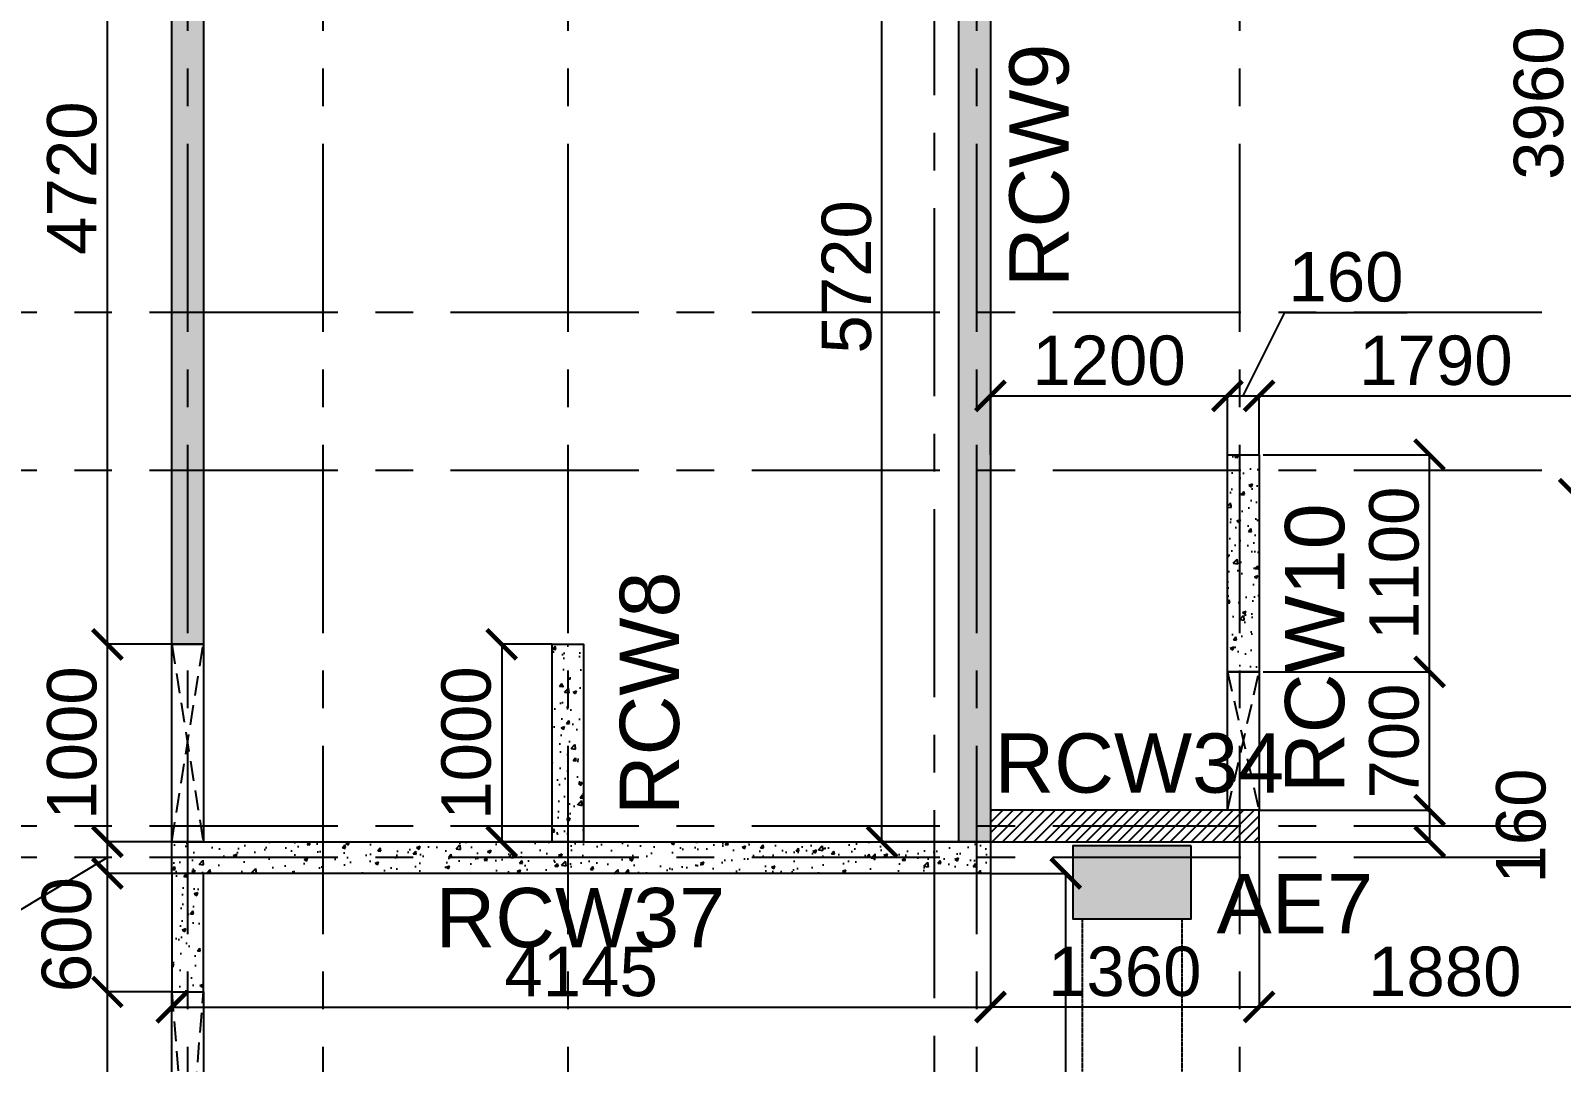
# Model space of a CAD drawing. Header units: inches. Extents: x 207135 to 337634, y -175669 to -89669.
# Drawn here: x 224283 to 232033, y -114759 to -109535 of the extents above; entities that cross this region are included whole.
import ezdxf

# ---------------------------------------------------------------- set-up
doc = ezdxf.new("R2010")
doc.units = ezdxf.units.IN
doc.header["$MEASUREMENT"] = 0
for name, pattern in [('CENTER', [50.8, 31.75, -6.35, 6.35, -6.35]), ('DASHED2', [9.525, 6.35, -3.175]), ('Hidden', [3, 2, -1])]:
    doc.linetypes.add(name, pattern=pattern)
for name, color, linetype in [('160 R.C. WALL HAT', 8, 'Continuous'), ('160 R.C.WALL', 6, 'Continuous'), ('160 WALL  OPENING LINE', 1, 'Continuous'), ('160 WALL OPEING', 1, 'Continuous'), ('AR-Column', 40, 'Continuous'), ('AR-Hidden', 251, 'DASHED2'), ('DIM', 251, 'Continuous'), ('DOP IN SHEAR WALL', 5, 'Continuous'), ('GRID', 8, 'CENTER'), ('NON S.WALL HATCH', 8, 'Continuous'), ('SHEAR WALL NAME', 3, 'Continuous'), ('SHEARWALL HATCH', 8, 'Continuous'), ('TEXT-1', 3, 'Continuous')]:
    doc.layers.add(name, color=color, linetype=linetype)
doc.styles.add('T200', font='sanss___.ttf', dxfattribs={"height": 250})
doc.styles.add('T300', font='sanss___.ttf', dxfattribs={"height": 350})
doc.dimstyles.new('T 200', dxfattribs={"dimtxt": 250, "dimasz": 150, "dimexe": 1, "dimexo": 0, "dimgap": 50, "dimtad": 1, "dimdec": 0, "dimdsep": 46, "dimtxsty": 'T200', "dimblk": 'ARCHTICK', "dimcen": 2.5, "dimdle": 1, "dimclrd": 5, "dimclre": 253, "dimclrt": 1, "dimadec": 0, "dimazin": 0, "dimtfac": 1, "dimtdec": 0, "dimtmove": 2, "dimatfit": 3, "dimfxl": 0, "dimarcsym": 0})
pattern_1 = [(50, (2130317.95, 279547.85), (179.315046, -15.688034), [18.75, -206.25]), (355, (2130317.95, 279547.85), (-34.687833, 188.048033), [15, -165]), (100.451444, (2130332.9, 279546.54), (144.627212, 172.359998), [15.935048, -175.285528]), (46.1842, (2130317.95, 279597.85), (266.810333, -41.37982), [28.125, -309.375]), (96.635635, (2130340.19, 279594.4), (233.665486, 243.52965), [23.902586, -262.92844]), (351.184164, (2130317.95, 279597.85), (233.665486, 243.52965), [22.5, -247.5]), (21, (2130342.95, 279585.35), (149.226763, -100.654723), [18.75, -206.25]), (326, (2130342.95, 279585.35), (60.828833, 181.287511), [15, -165]), (71.451445, (2130355.39, 279576.96), (210.055594, 80.632788), [15.935047, -175.285528]), (37.5, (2130317.95, 279547.85), (3.0399638, 83.2234635), [0, -163, 0, -167.5, 0, -165.625]), (7.5, (2130317.95, 279547.85), (65.7673844, 98.602928), [0, -95.5, 0, -159.25, 0, -63.125]), (327.5, (2130262.2, 279547.85), (133.455609, -5.638718), [0, -62.5, 0, -195, 0, -258.75]), (317.5, (2130237.2, 279547.85), (145.796542, 25.0262456), [0, -81.25, 0, -129.5, 0, -183.75])]
pattern_2 = [(50, (2134302.95, 279547.85), (179.315046, -15.688034), [18.75, -206.25]), (355, (2134302.95, 279547.85), (-34.687833, 188.048033), [15, -165]), (100.451444, (2134317.9, 279546.54), (144.627212, 172.359998), [15.935048, -175.285528]), (46.1842, (2134302.95, 279597.85), (266.810333, -41.37982), [28.125, -309.375]), (96.635635, (2134325.19, 279594.4), (233.665486, 243.52965), [23.902586, -262.92844]), (351.184164, (2134302.95, 279597.85), (233.665486, 243.52965), [22.5, -247.5]), (21, (2134327.95, 279585.35), (149.226763, -100.654723), [18.75, -206.25]), (326, (2134327.95, 279585.35), (60.828833, 181.287511), [15, -165]), (71.451445, (2134340.39, 279576.96), (210.055594, 80.632788), [15.935047, -175.285528]), (37.5, (2134302.95, 279547.85), (3.0399638, 83.2234635), [0, -163, 0, -167.5, 0, -165.625]), (7.5, (2134302.95, 279547.85), (65.7673844, 98.602928), [0, -95.5, 0, -159.25, 0, -63.125]), (327.5, (2134247.2, 279547.85), (133.455609, -5.638718), [0, -62.5, 0, -195, 0, -258.75]), (317.5, (2134222.2, 279547.85), (145.796542, 25.0262456), [0, -81.25, 0, -129.5, 0, -183.75])]

# ---------------------------------------------------------------- blocks, each defined once
blk = doc.blocks.new('_ARCHTICK')
at = {"color": 0, "linetype": 'ByBlock', "const_width": 0.15}
blk.add_lwpolyline([(-0.5, -0.5), (0.5, 0.5)], dxfattribs=at)
blk = doc.blocks.new('*D239')
at = {"layer": 'Defpoints', "color": 0}
for p in [(224671.8, -114402.5), (224997.4, -114402.5, 14.7), (224997.4, -116402.5, 14.7)]:
    blk.add_point(p, dxfattribs=at)
at = {"layer": 'DIM', "color": 253, "lineweight": -2}
for p, q in [((224997.4, -114402.5), (224670.8, -114402.5)), ((224997.4, -116402.5), (224670.8, -116402.5))]:
    blk.add_line(p, q, dxfattribs=at)
at = {"layer": 'DIM', "color": 5, "lineweight": -2}
blk.add_line((224671.8, -116403.5), (224671.8, -114401.5), dxfattribs=at)
at = {"layer": 'DIM', "color": 5, "lineweight": -2, "xscale": 150, "yscale": 150, "zscale": 150}
for p, rotation in [((224671.8, -114402.5), 90), ((224671.8, -116402.5), 270)]:
    blk.add_blockref('_ARCHTICK', p, dxfattribs=dict(at, rotation=rotation))
at = {"layer": 'DIM', "color": 1, "insert": (224493, -115402.5), "char_height": 250, "attachment_point": 5, "rotation": 90, "style": 'T200'}
blk.add_mtext('2000', dxfattribs=at)
blk = doc.blocks.new('*D240')
at = {"layer": 'Defpoints', "color": 0}
for p in [(224671.8, -113802.5), (224997.4, -113802.5, 14.7), (224997.4, -114402.5, 14.7)]:
    blk.add_point(p, dxfattribs=at)
at = {"layer": 'DIM', "color": 253, "lineweight": -2}
for p, q in [((224997.4, -113802.5), (224670.8, -113802.5)), ((224997.4, -114402.5), (224670.8, -114402.5))]:
    blk.add_line(p, q, dxfattribs=at)
at = {"layer": 'DIM', "color": 5, "lineweight": -2}
blk.add_line((224671.8, -114403.5), (224671.8, -113801.5), dxfattribs=at)
at = {"layer": 'DIM', "color": 5, "lineweight": -2, "xscale": 150, "yscale": 150, "zscale": 150}
for p, rotation in [((224671.8, -113802.5), 90), ((224671.8, -114402.5), 270)]:
    blk.add_blockref('_ARCHTICK', p, dxfattribs=dict(at, rotation=rotation))
at = {"layer": 'DIM', "color": 1, "insert": (224465.9, -114112.5), "char_height": 250, "attachment_point": 5, "rotation": 90, "style": 'T200'}
blk.add_mtext('600', dxfattribs=at)
blk = doc.blocks.new('*D241')
at = {"layer": 'Defpoints', "color": 0}
for p in [(224671.8, -113642.5), (224997.4, -113642.5, 14.7), (224997.4, -113802.5, 14.7)]:
    blk.add_point(p, dxfattribs=at)
at = {"layer": 'DIM', "color": 253, "lineweight": -2}
for p, q in [((224997.4, -113642.5), (224670.8, -113642.5)), ((224997.4, -113802.5), (224670.8, -113802.5))]:
    blk.add_line(p, q, dxfattribs=at)
at = {"layer": 'DIM', "color": 5, "lineweight": -2}
for p, q in [((224671.8, -113803.5), (224671.8, -113641.5)), ((224671.8, -113722.5), (224209.5, -114000.7)), ((224209.5, -114000.7), (224209.5, -114620.9))]:
    blk.add_line(p, q, dxfattribs=at)
at = {"layer": 'DIM', "color": 5, "lineweight": -2, "xscale": 150, "yscale": 150, "zscale": 150}
for p, rotation in [((224671.8, -113642.5), 90), ((224671.8, -113802.5), 270)]:
    blk.add_blockref('_ARCHTICK', p, dxfattribs=dict(at, rotation=rotation))
at = {"layer": 'DIM', "color": 1, "insert": (224030.5, -114310.8), "char_height": 250, "attachment_point": 5, "rotation": 90, "style": 'T200'}
blk.add_mtext('160', dxfattribs=at)
blk = doc.blocks.new('*D242')
at = {"layer": 'Defpoints', "color": 0}
for p in [(224671.8, -112642.5), (224997.4, -112642.5, 14.7), (224997.4, -113642.5, 14.7)]:
    blk.add_point(p, dxfattribs=at)
at = {"layer": 'DIM', "color": 253, "lineweight": -2}
for p, q in [((224997.4, -112642.5), (224670.8, -112642.5)), ((224997.4, -113642.5), (224670.8, -113642.5))]:
    blk.add_line(p, q, dxfattribs=at)
at = {"layer": 'DIM', "color": 5, "lineweight": -2}
blk.add_line((224671.8, -113643.5), (224671.8, -112641.5), dxfattribs=at)
at = {"layer": 'DIM', "color": 5, "lineweight": -2, "xscale": 150, "yscale": 150, "zscale": 150}
for p, rotation in [((224671.8, -112642.5), 90), ((224671.8, -113642.5), 270)]:
    blk.add_blockref('_ARCHTICK', p, dxfattribs=dict(at, rotation=rotation))
at = {"layer": 'DIM', "color": 1, "insert": (224493, -113142.5), "char_height": 250, "attachment_point": 5, "rotation": 90, "style": 'T200'}
blk.add_mtext('1000', dxfattribs=at)
blk = doc.blocks.new('*D248')
at = {"layer": 'Defpoints', "color": 0}
for p in [(229142.4, -113802.5, 14.7), (229523.7, -113802.5), (228957.4, -116952.5, 14.7)]:
    blk.add_point(p, dxfattribs=at)
at = {"layer": 'DIM', "color": 253, "lineweight": -2}
for p, q in [((229142.4, -113802.5), (229524.7, -113802.5)), ((228957.4, -116952.5), (229524.7, -116952.5))]:
    blk.add_line(p, q, dxfattribs=at)
at = {"layer": 'DIM', "color": 5, "lineweight": -2}
blk.add_line((229523.7, -116953.5), (229523.7, -113801.5), dxfattribs=at)
at = {"layer": 'DIM', "color": 5, "lineweight": -2, "xscale": 150, "yscale": 150, "zscale": 150}
for p, rotation in [((229523.7, -113802.5), 90), ((229523.7, -116952.5), 270)]:
    blk.add_blockref('_ARCHTICK', p, dxfattribs=dict(at, rotation=rotation))
at = {"layer": 'DIM', "color": 1, "insert": (229344.8, -115377.5), "char_height": 250, "attachment_point": 5, "rotation": 90, "style": 'T200'}
blk.add_mtext('3150', dxfattribs=at)
blk = doc.blocks.new('*D249')
at = {"layer": 'Defpoints', "color": 0}
for p in [(226922.6, -112642.5, 14.7), (226667.8, -113642.5), (226922.6, -113642.5, 14.7)]:
    blk.add_point(p, dxfattribs=at)
at = {"layer": 'DIM', "color": 253, "lineweight": -2}
for p, q in [((226922.6, -112642.5), (226666.8, -112642.5)), ((226922.6, -113642.5), (226666.8, -113642.5))]:
    blk.add_line(p, q, dxfattribs=at)
at = {"layer": 'DIM', "color": 5, "lineweight": -2}
blk.add_line((226667.8, -112641.5), (226667.8, -113643.5), dxfattribs=at)
at = {"layer": 'DIM', "color": 5, "lineweight": -2, "xscale": 150, "yscale": 150, "zscale": 150}
for p, rotation in [((226667.8, -112642.5), 90), ((226667.8, -113642.5), 270)]:
    blk.add_blockref('_ARCHTICK', p, dxfattribs=dict(at, rotation=rotation))
at = {"layer": 'DIM', "color": 1, "insert": (226489, -113142.5), "char_height": 250, "attachment_point": 5, "rotation": 90, "style": 'T200'}
blk.add_mtext('1000', dxfattribs=at)
blk = doc.blocks.new('*D261')
at = {"layer": 'Defpoints', "color": 0}
for p in [(228593.1, -107922.5), (228982.4, -107922.5, 14.7), (228982.4, -113642.5, 14.7)]:
    blk.add_point(p, dxfattribs=at)
at = {"layer": 'DIM', "color": 253, "lineweight": -2}
for p, q in [((228982.4, -107922.5), (228592.1, -107922.5)), ((228982.4, -113642.5), (228592.1, -113642.5))]:
    blk.add_line(p, q, dxfattribs=at)
at = {"layer": 'DIM', "color": 5, "lineweight": -2}
blk.add_line((228593.1, -113643.5), (228593.1, -107921.5), dxfattribs=at)
at = {"layer": 'DIM', "color": 5, "lineweight": -2, "xscale": 150, "yscale": 150, "zscale": 150}
for p, rotation in [((228593.1, -107922.5), 90), ((228593.1, -113642.5), 270)]:
    blk.add_blockref('_ARCHTICK', p, dxfattribs=dict(at, rotation=rotation))
at = {"layer": 'DIM', "color": 1, "insert": (228414.3, -110782.5), "char_height": 250, "attachment_point": 5, "rotation": 90, "style": 'T200'}
blk.add_mtext('5720', dxfattribs=at)
blk = doc.blocks.new('*D262')
at = {"layer": 'Defpoints', "color": 0}
for p in [(230502.4, -113642.5, 14.7), (229142.4, -113802.5, 14.7), (230502.4, -114478.6)]:
    blk.add_point(p, dxfattribs=at)
at = {"layer": 'DIM', "color": 253, "lineweight": -2}
for p, q in [((230502.4, -113642.5), (230502.4, -114479.6)), ((229142.4, -113802.5), (229142.4, -114479.6))]:
    blk.add_line(p, q, dxfattribs=at)
at = {"layer": 'DIM', "color": 5, "lineweight": -2}
blk.add_line((229141.4, -114478.6), (230503.4, -114478.6), dxfattribs=at)
at = {"layer": 'DIM', "color": 5, "lineweight": -2, "xscale": 150, "yscale": 150, "zscale": 150, "rotation": 180}
blk.add_blockref('_ARCHTICK', (229142.4, -114478.6), dxfattribs=at)
at = {"layer": 'DIM', "color": 5, "lineweight": -2, "xscale": 150, "yscale": 150, "zscale": 150}
blk.add_blockref('_ARCHTICK', (230502.4, -114478.6), dxfattribs=at)
at = {"layer": 'DIM', "color": 1, "insert": (229822.4, -114299.7), "char_height": 250, "attachment_point": 5, "style": 'T200'}
blk.add_mtext('1360', dxfattribs=at)
blk = doc.blocks.new('*D263')
at = {"layer": 'Defpoints', "color": 0}
for p in [(230502.4, -113642.5, 14.7), (232382.4, -114049.8, 14.7), (232382.4, -114478.6)]:
    blk.add_point(p, dxfattribs=at)
at = {"layer": 'DIM', "color": 253, "lineweight": -2}
for p, q in [((230502.4, -113642.5), (230502.4, -114479.6)), ((232382.4, -114049.8), (232382.4, -114479.6))]:
    blk.add_line(p, q, dxfattribs=at)
at = {"layer": 'DIM', "color": 5, "lineweight": -2}
blk.add_line((230501.4, -114478.6), (232383.4, -114478.6), dxfattribs=at)
at = {"layer": 'DIM', "color": 5, "lineweight": -2, "xscale": 150, "yscale": 150, "zscale": 150, "rotation": 180}
blk.add_blockref('_ARCHTICK', (230502.4, -114478.6), dxfattribs=at)
at = {"layer": 'DIM', "color": 5, "lineweight": -2, "xscale": 150, "yscale": 150, "zscale": 150}
blk.add_blockref('_ARCHTICK', (232382.4, -114478.6), dxfattribs=at)
at = {"layer": 'DIM', "color": 1, "insert": (231442.4, -114299.9), "char_height": 250, "attachment_point": 5, "style": 'T200'}
blk.add_mtext('1880', dxfattribs=at)
blk = doc.blocks.new('*D264')
at = {"layer": 'Defpoints', "color": 0}
for p in [(230502.4, -113482.5, 14.7), (231366.1, -113482.5), (230502.4, -113642.5, 14.7)]:
    blk.add_point(p, dxfattribs=at)
at = {"layer": 'DIM', "color": 253, "lineweight": -2}
for p, q in [((230502.4, -113482.5), (231367.1, -113482.5)), ((230502.4, -113642.5), (231367.1, -113642.5))]:
    blk.add_line(p, q, dxfattribs=at)
at = {"layer": 'DIM', "color": 5, "lineweight": -2}
blk.add_line((231366.1, -113643.5), (231366.1, -113481.5), dxfattribs=at)
at = {"layer": 'DIM', "color": 5, "lineweight": -2, "xscale": 150, "yscale": 150, "zscale": 150}
for p, rotation in [((231366.1, -113482.5), 90), ((231366.1, -113642.5), 270)]:
    blk.add_blockref('_ARCHTICK', p, dxfattribs=dict(at, rotation=rotation))
at = {"layer": 'DIM', "color": 1, "insert": (231829, -113562.5), "char_height": 250, "attachment_point": 5, "rotation": 90, "style": 'T200'}
blk.add_mtext('160', dxfattribs=at)
blk = doc.blocks.new('*D265')
at = {"layer": 'Defpoints', "color": 0}
for p in [(230522.4, -112782.5, 14.7), (231365.1, -112782.5), (230502.4, -113482.5, 14.7)]:
    blk.add_point(p, dxfattribs=at)
at = {"layer": 'DIM', "color": 253, "lineweight": -2}
for p, q in [((230522.4, -112782.5), (231366.1, -112782.5)), ((230502.4, -113482.5), (231366.1, -113482.5))]:
    blk.add_line(p, q, dxfattribs=at)
at = {"layer": 'DIM', "color": 5, "lineweight": -2}
blk.add_line((231365.1, -113483.5), (231365.1, -112781.5), dxfattribs=at)
at = {"layer": 'DIM', "color": 5, "lineweight": -2, "xscale": 150, "yscale": 150, "zscale": 150}
for p, rotation in [((231365.1, -112782.5), 90), ((231365.1, -113482.5), 270)]:
    blk.add_blockref('_ARCHTICK', p, dxfattribs=dict(at, rotation=rotation))
at = {"layer": 'DIM', "color": 1, "insert": (231186.4, -113132.5), "char_height": 250, "attachment_point": 5, "rotation": 90, "style": 'T200'}
blk.add_mtext('700', dxfattribs=at)
blk = doc.blocks.new('*D266')
at = {"layer": 'Defpoints', "color": 0}
for p in [(230522.4, -111682.5, 14.7), (231365.1, -111682.5), (230522.4, -112782.5, 14.7)]:
    blk.add_point(p, dxfattribs=at)
at = {"layer": 'DIM', "color": 253, "lineweight": -2}
for p, q in [((230522.4, -111682.5), (231366.1, -111682.5)), ((230522.4, -112782.5), (231366.1, -112782.5))]:
    blk.add_line(p, q, dxfattribs=at)
at = {"layer": 'DIM', "color": 5, "lineweight": -2}
blk.add_line((231365.1, -112783.5), (231365.1, -111681.5), dxfattribs=at)
at = {"layer": 'DIM', "color": 5, "lineweight": -2, "xscale": 150, "yscale": 150, "zscale": 150}
for p, rotation in [((231365.1, -111682.5), 90), ((231365.1, -112782.5), 270)]:
    blk.add_blockref('_ARCHTICK', p, dxfattribs=dict(at, rotation=rotation))
at = {"layer": 'DIM', "color": 1, "insert": (231186.4, -112232.5), "char_height": 250, "attachment_point": 5, "rotation": 90, "style": 'T200'}
blk.add_mtext('1100', dxfattribs=at)
blk = doc.blocks.new('*D267')
at = {"layer": 'Defpoints', "color": 0}
for p in [(230342.4, -111384.8), (229142.4, -111682.5, 14.7), (230342.4, -111682.5, 14.7)]:
    blk.add_point(p, dxfattribs=at)
at = {"layer": 'DIM', "color": 5, "lineweight": -2}
blk.add_line((229141.4, -111384.8), (230343.4, -111384.8), dxfattribs=at)
at = {"layer": 'DIM', "color": 253, "lineweight": -2}
for p, q in [((229142.4, -111682.5), (229142.4, -111383.8)), ((230342.4, -111682.5), (230342.4, -111383.8))]:
    blk.add_line(p, q, dxfattribs=at)
at = {"layer": 'DIM', "color": 5, "lineweight": -2, "xscale": 150, "yscale": 150, "zscale": 150, "rotation": 180}
blk.add_blockref('_ARCHTICK', (229142.4, -111384.8), dxfattribs=at)
at = {"layer": 'DIM', "color": 5, "lineweight": -2, "xscale": 150, "yscale": 150, "zscale": 150}
blk.add_blockref('_ARCHTICK', (230342.4, -111384.8), dxfattribs=at)
at = {"layer": 'DIM', "color": 1, "insert": (229742.4, -111206), "char_height": 250, "attachment_point": 5, "style": 'T200'}
blk.add_mtext('1200', dxfattribs=at)
blk = doc.blocks.new('*D268')
at = {"layer": 'Defpoints', "color": 0}
for p in [(230502.4, -111384.8), (230342.4, -111682.5, 14.7), (230502.4, -111682.5, 14.7)]:
    blk.add_point(p, dxfattribs=at)
at = {"layer": 'DIM', "color": 5, "lineweight": -2}
for p, q in [((230422.4, -111384.8), (230632.1, -110962.5)), ((230632.1, -110962.5), (231252.3, -110962.5)), ((230341.4, -111384.8), (230503.4, -111384.8))]:
    blk.add_line(p, q, dxfattribs=at)
at = {"layer": 'DIM', "color": 253, "lineweight": -2}
for p, q in [((230342.4, -111682.5), (230342.4, -111383.8)), ((230502.4, -111682.5), (230502.4, -111383.8))]:
    blk.add_line(p, q, dxfattribs=at)
at = {"layer": 'DIM', "color": 5, "lineweight": -2, "xscale": 150, "yscale": 150, "zscale": 150, "rotation": 180}
blk.add_blockref('_ARCHTICK', (230342.4, -111384.8), dxfattribs=at)
at = {"layer": 'DIM', "color": 5, "lineweight": -2, "xscale": 150, "yscale": 150, "zscale": 150}
blk.add_blockref('_ARCHTICK', (230502.4, -111384.8), dxfattribs=at)
at = {"layer": 'DIM', "color": 1, "insert": (230942.2, -110783.6), "char_height": 250, "attachment_point": 5, "style": 'T200'}
blk.add_mtext('160', dxfattribs=at)
blk = doc.blocks.new('*D269')
at = {"layer": 'Defpoints', "color": 0}
for p in [(232292.4, -111384.8), (230502.4, -111682.5, 14.7), (232292.4, -111682.5, 14.7)]:
    blk.add_point(p, dxfattribs=at)
at = {"layer": 'DIM', "color": 5, "lineweight": -2}
blk.add_line((230501.4, -111384.8), (232293.4, -111384.8), dxfattribs=at)
at = {"layer": 'DIM', "color": 253, "lineweight": -2}
for p, q in [((230502.4, -111682.5), (230502.4, -111383.8)), ((232292.4, -111682.5), (232292.4, -111383.8))]:
    blk.add_line(p, q, dxfattribs=at)
at = {"layer": 'DIM', "color": 5, "lineweight": -2, "xscale": 150, "yscale": 150, "zscale": 150, "rotation": 180}
blk.add_blockref('_ARCHTICK', (230502.4, -111384.8), dxfattribs=at)
at = {"layer": 'DIM', "color": 5, "lineweight": -2, "xscale": 150, "yscale": 150, "zscale": 150}
blk.add_blockref('_ARCHTICK', (232292.4, -111384.8), dxfattribs=at)
at = {"layer": 'DIM', "color": 1, "insert": (231397.4, -111206), "char_height": 250, "attachment_point": 5, "style": 'T200'}
blk.add_mtext('1790', dxfattribs=at)
blk = doc.blocks.new('*D286')
at = {"layer": 'Defpoints', "color": 0}
for p in [(224997.4, -113802.5, 14.7), (229142.4, -113802.5, 14.7), (229142.4, -114479.6)]:
    blk.add_point(p, dxfattribs=at)
at = {"layer": 'DIM', "color": 253, "lineweight": -2}
for p, q in [((224997.4, -113802.5), (224997.4, -114480.6)), ((229142.4, -113802.5), (229142.4, -114480.6))]:
    blk.add_line(p, q, dxfattribs=at)
at = {"layer": 'DIM', "color": 5, "lineweight": -2}
blk.add_line((224996.4, -114479.6), (229143.4, -114479.6), dxfattribs=at)
at = {"layer": 'DIM', "color": 5, "lineweight": -2, "xscale": 150, "yscale": 150, "zscale": 150, "rotation": 180}
blk.add_blockref('_ARCHTICK', (224997.4, -114479.6), dxfattribs=at)
at = {"layer": 'DIM', "color": 5, "lineweight": -2, "xscale": 150, "yscale": 150, "zscale": 150}
blk.add_blockref('_ARCHTICK', (229142.4, -114479.6), dxfattribs=at)
at = {"layer": 'DIM', "color": 1, "insert": (227069.9, -114300.9), "char_height": 250, "attachment_point": 5, "style": 'T200'}
blk.add_mtext('4145', dxfattribs=at)
blk = doc.blocks.new('*D294')
at = {"layer": 'Defpoints', "color": 0}
for p in [(224671.8, -107922.5), (224997.4, -107922.5), (224997.4, -112642.5, 14.7)]:
    blk.add_point(p, dxfattribs=at)
at = {"layer": 'DIM', "color": 253, "lineweight": -2}
for p, q in [((224997.4, -107922.5), (224670.8, -107922.5)), ((224997.4, -112642.5), (224670.8, -112642.5))]:
    blk.add_line(p, q, dxfattribs=at)
at = {"layer": 'DIM', "color": 5, "lineweight": -2}
blk.add_line((224671.8, -112643.5), (224671.8, -107921.5), dxfattribs=at)
at = {"layer": 'DIM', "color": 5, "lineweight": -2, "xscale": 150, "yscale": 150, "zscale": 150}
for p, rotation in [((224671.8, -107922.5), 90), ((224671.8, -112642.5), 270)]:
    blk.add_blockref('_ARCHTICK', p, dxfattribs=dict(at, rotation=rotation))
at = {"layer": 'DIM', "color": 1, "insert": (224493, -110282.5), "char_height": 250, "attachment_point": 5, "rotation": 90, "style": 'T200'}
blk.add_mtext('4720', dxfattribs=at)
blk = doc.blocks.new('*D295')
at = {"layer": 'Defpoints', "color": 0}
for p in [(232097.3, -107922.5), (232292.4, -107922.5, 14.7), (232292.4, -111882.5, 14.7)]:
    blk.add_point(p, dxfattribs=at)
at = {"layer": 'DIM', "color": 253, "lineweight": -2}
for p, q in [((232292.4, -107922.5), (232096.3, -107922.5)), ((232292.4, -111882.5), (232096.3, -111882.5))]:
    blk.add_line(p, q, dxfattribs=at)
at = {"layer": 'DIM', "color": 5, "lineweight": -2}
blk.add_line((232097.3, -111883.5), (232097.3, -107921.5), dxfattribs=at)
at = {"layer": 'DIM', "color": 5, "lineweight": -2, "xscale": 150, "yscale": 150, "zscale": 150}
for p, rotation in [((232097.3, -107922.5), 90), ((232097.3, -111882.5), 270)]:
    blk.add_blockref('_ARCHTICK', p, dxfattribs=dict(at, rotation=rotation))
at = {"layer": 'DIM', "color": 1, "insert": (231918.4, -109902.5), "char_height": 250, "attachment_point": 5, "rotation": 90, "style": 'T200'}
blk.add_mtext('3960', dxfattribs=at)
blk = doc.blocks.new('A$C02A55DAE')
at = {"layer": 'NON S.WALL HATCH'}
h = blk.add_hatch(dxfattribs=at)
h.set_pattern_fill('SACNCR', color=256, scale=1000)
h.set_pattern_definition([(45, (-131825.64, 75915.45), (-66.29126, 66.29126), []), (45, (-131759.35, 75915.45), (-66.29126, 66.29126), [0, -93.75])])
h.paths.add_polyline_path([(11346.3, -21790), (10746.3, -21790), (10746.3, -21190), (11346.3, -21190)])
h.paths.add_polyline_path([(11346.3, -18480), (10746.3, -18480), (10746.3, -17880), (11346.3, -17880)])
h.paths.add_polyline_path([(11346.3, -15170), (10746.3, -15170), (10746.3, -14570), (11346.3, -14570)])
h.paths.add_polyline_path([(11346.3, -11500), (10746.3, -11500), (10746.3, -11870), (11346.3, -11870)])
at = {"layer": 'AR-Column', "color": 4, "elevation": -29.5}
blk.add_lwpolyline([(11346.3, -11500), (10746.3, -11500), (10746.3, -11870), (11346.3, -11870)], close=True, dxfattribs=at)
at = {"layer": 'AR-Hidden', "ltscale": 0.009}
for p, q in [((10793.7, -11870, -29.5), (10793.7, -14640, -29.5)), ((11298.8, -11870, -29.5), (11298.8, -14640, -29.5))]:
    blk.add_line(p, q, dxfattribs=at)

msp = doc.modelspace()

# ---------------------------------------------------------------- hatches: boundary and pattern name
at = {"layer": '160 R.C. WALL HAT'}
h = msp.add_hatch(dxfattribs=at)
h.set_pattern_fill('AR-CONC', color=256, scale=25)
h.set_pattern_definition(pattern_1)
h.paths.add_polyline_path([(225157.4, -107922.5), (224997.4, -107922.5), (224997.4, -112642.5), (225157.4, -112642.5)])
h = msp.add_hatch(dxfattribs=at)
h.set_pattern_fill('AR-CONC', color=256, scale=25)
h.set_pattern_definition(pattern_2)
h.paths.add_polyline_path([(229142.4, -107922.5), (228982.4, -107922.5), (228982.4, -113642.5), (229142.4, -113642.5)])
h = msp.add_hatch(dxfattribs=at)
h.set_pattern_fill('AR-CONC', color=256, scale=25)
h.set_pattern_definition(pattern_2)
h.paths.add_polyline_path([(230502.4, -111682.5), (230342.4, -111682.5), (230342.4, -112782.5), (230502.4, -112782.5)])
h = msp.add_hatch(dxfattribs=at)
h.set_pattern_fill('AR-CONC', color=256, scale=25)
h.set_pattern_definition(pattern_1)
h.paths.add_polyline_path([(226922.6, -112642.5), (227082.6, -112642.5), (227082.6, -113642.5), (226922.6, -113642.5)])
h = msp.add_hatch(dxfattribs=at)
h.set_pattern_fill('AR-CONC', color=256, scale=25)
h.set_pattern_definition([(50, (2136507.14, 279387.85), (179.315046, -15.688034), [18.75, -206.25]), (355, (2136507.14, 279387.85), (-34.687833, 188.048033), [15, -165]), (100.451444, (2136522.08, 279386.54), (144.627212, 172.359998), [15.935048, -175.285528]), (46.1842, (2136507.14, 279437.85), (266.810333, -41.37982), [28.125, -309.375]), (96.635635, (2136529.37, 279434.4), (233.665486, 243.52965), [23.902586, -262.92844]), (351.184164, (2136507.14, 279437.85), (233.665486, 243.52965), [22.5, -247.5]), (21, (2136532.14, 279425.35), (149.226763, -100.654723), [18.75, -206.25]), (326, (2136532.14, 279425.35), (60.828833, 181.287511), [15, -165]), (71.451445, (2136544.57, 279416.96), (210.055594, 80.632788), [15.935047, -175.285528]), (37.5, (2136507.14, 279387.85), (3.0399638, 83.2234635), [0, -163, 0, -167.5, 0, -165.625]), (7.5, (2136507.14, 279387.85), (65.7673844, 98.602928), [0, -95.5, 0, -159.25, 0, -63.125]), (327.5, (2136451.39, 279387.85), (133.455609, -5.638718), [0, -62.5, 0, -195, 0, -258.75]), (317.5, (2136426.39, 279387.85), (145.796542, 25.0262456), [0, -81.25, 0, -129.5, 0, -183.75])])
h.paths.add_polyline_path([(224997.4, -113802.5), (224997.4, -113642.5), (229142.4, -113642.5), (229142.4, -113802.5)])
h = msp.add_hatch(dxfattribs=at)
h.set_pattern_fill('AR-CONC', color=256, scale=25)
h.set_pattern_definition([(50, (2130317.95, 278787.85), (179.315046, -15.688034), [18.75, -206.25]), (355, (2130317.95, 278787.85), (-34.687833, 188.048033), [15, -165]), (100.451444, (2130332.9, 278786.54), (144.627212, 172.359998), [15.935048, -175.285528]), (46.1842, (2130317.95, 278837.85), (266.810333, -41.37982), [28.125, -309.375]), (96.635635, (2130340.18, 278834.4), (233.665486, 243.52965), [23.902586, -262.92844]), (351.184164, (2130317.95, 278837.85), (233.665486, 243.52965), [22.5, -247.5]), (21, (2130342.95, 278825.35), (149.226763, -100.654723), [18.75, -206.25]), (326, (2130342.95, 278825.35), (60.828833, 181.287511), [15, -165]), (71.451445, (2130355.39, 278816.96), (210.055594, 80.632788), [15.935047, -175.285528]), (37.5, (2130317.95, 278787.85), (3.0399638, 83.2234635), [0, -163, 0, -167.5, 0, -165.625]), (7.5, (2130317.95, 278787.85), (65.7673844, 98.602928), [0, -95.5, 0, -159.25, 0, -63.125]), (327.5, (2130262.2, 278787.85), (133.455609, -5.638718), [0, -62.5, 0, -195, 0, -258.75]), (317.5, (2130237.2, 278787.85), (145.796542, 25.0262456), [0, -81.25, 0, -129.5, 0, -183.75])])
h.paths.add_polyline_path([(225157.4, -113802.5), (224997.4, -113802.5), (224997.4, -114402.5), (225157.4, -114402.5)])
at = {"layer": 'SHEARWALL HATCH'}
h = msp.add_hatch(dxfattribs=at)
h.set_pattern_fill('ANSI31', color=5, scale=300)
h.set_pattern_definition([(45, (2124542.952, 287067.85), (-26.5165043, 26.5165043), [])])
h.paths.add_polyline_path([(230502.4, -113482.5), (229142.4, -113482.5), (229142.4, -113642.5), (230502.4, -113642.5)])

# ---------------------------------------------------------------- linework, layer by layer
at = {"layer": '160 R.C.WALL'}
msp.add_line((230342.4, -112782.5, 14.7), (230502.4, -112782.5, 14.7), dxfattribs=at)
at = {"layer": '160 R.C.WALL', "elevation": 14.7}
for points in [[(224997.4, -107922.5), (225157.4, -107922.5), (225157.4, -112642.5), (224997.4, -112642.5)], [(228982.4, -107922.5), (229142.4, -107922.5), (229142.4, -113642.5), (228982.4, -113642.5)], [(230342.4, -111682.5), (230502.4, -111682.5), (230502.4, -112782.5), (230342.4, -112782.5)], [(226922.6, -112642.5), (227082.6, -112642.5), (227082.6, -113642.5), (226922.6, -113642.5)], [(229142.4, -113642.5), (230502.4, -113642.5), (230502.4, -113482.5), (229142.4, -113482.5)], [(224997.4, -113802.5), (224997.4, -113642.5), (229142.4, -113642.5), (229142.4, -113802.5)]]:
    msp.add_lwpolyline(points, close=True, dxfattribs=at)
msp.add_lwpolyline([(224997.4, -113802.5), (224997.4, -114402.5), (225157.4, -114402.5), (225157.4, -113802.5)], dxfattribs=at)
at = {"layer": '160 WALL  OPENING LINE', "elevation": 14.7}
for points in [[(224997.4, -112642.5), (225157.4, -112642.5), (225157.4, -113642.5), (224997.4, -113642.5)], [(230342.4, -112782.5), (230502.4, -112782.5), (230502.4, -113482.5), (230342.4, -113482.5)], [(224997.4, -114402.5), (225157.4, -114402.5), (225157.4, -116402.5), (224997.4, -116402.5)]]:
    msp.add_lwpolyline(points, close=True, dxfattribs=at)
at = {"layer": '160 WALL OPEING', "linetype": 'Hidden', "ltscale": 50}
for p, q in [((224997.4, -113642.5, 14.7), (225157.4, -112642.5, 14.7)), ((224997.4, -112642.5, 14.7), (225157.4, -113642.5, 14.7)), ((230342.4, -113482.5, 14.7), (230502.4, -112782.5, 14.7)), ((230342.4, -112782.5, 14.7), (230502.4, -113482.5, 14.7)), ((224997.4, -116402.5, 14.7), (225157.4, -114402.5, 14.7)), ((224997.4, -114402.5, 14.7), (225157.4, -116402.5, 14.7))]:
    msp.add_line(p, q, dxfattribs=at)
at = {"layer": 'DOP IN SHEAR WALL'}
msp.add_line((230522.4, -113482.5, 14.7), (230522.4, -113482.5, 14.7), dxfattribs=at)
at = {"layer": 'GRID', "ltscale": 30}
for p, q in [((225077.4, -94868.8, 14.7), (225077.4, -126522.9, 14.7)), ((225762.4, -94868.8, 14.7), (225762.4, -126522.9, 14.7)), ((227002.6, -94868.8, 14.7), (227002.6, -126522.9, 14.7)), ((229072.4, -94868.8, 14.7), (229072.4, -126522.9, 14.7)), ((230402.4, -94868.8, 14.7), (230402.4, -126522.9, 14.7)), ((228857.4, -95193.7, 14.7), (228857.4, -126522.9, 14.7)), ((300513.9, -110962.5, 14.7), (213869.4, -110962.5, 14.7)), ((300513.9, -111762.5, 14.7), (213696.9, -111762.5, 14.7)), ((300513.9, -113562.5, 14.7), (213893.9, -113562.5, 14.7)), ((300513.9, -113722.5, 14.7), (213696.9, -113722.5, 14.7))]:
    msp.add_line(p, q, dxfattribs=at)

# ---------------------------------------------------------------- block references
at = {"layer": 'DIM', "color": 1}
msp.add_blockref('A$C02A55DAE', (218812.4, -102162.5, 14.7), dxfattribs=at)

# ---------------------------------------------------------------- texts
at = {"layer": 'SHEAR WALL NAME', "ltscale": 7, "style": 'T300'}
for s, p in [('RCW9', (229537.9, -110834.9)), ('RCW10', (230933.3, -113395.6)), ('RCW8', (227565.7, -113507.7))]:
    msp.add_text(s, height=300, rotation=90, dxfattribs=at).set_placement(p)
for s, p in [('RCW34', (229162.4, -113393.7)), ('RCW37', (226332.6, -114176))]:
    msp.add_text(s, height=300, dxfattribs=at).set_placement(p)
at = {"layer": 'TEXT-1', "color": 4, "style": 'T300'}
msp.add_text('AE7', height=300, dxfattribs=at).set_placement((230286.9, -114105.9))

# ---------------------------------------------------------------- dimensions: what is measured, and where the dimension line sits
at = {"layer": 'DIM'}
for base, p1, p2, picture, middle in [((224671.8, -107922.5), (224997.4, -112642.5, 14.7), (224997.4, -107922.5), '*D294', (224493, -110282.5)), ((228593.1, -107922.5), (228982.4, -113642.5, 14.7), (228982.4, -107922.5, 14.7), '*D261', (228414.3, -110782.5)), ((232097.3, -107922.5), (232292.4, -111882.5, 14.7), (232292.4, -107922.5, 14.7), '*D295', (231918.4, -109902.5)), ((231365.1, -111682.5), (230522.4, -112782.5, 14.7), (230522.4, -111682.5, 14.7), '*D266', (231186.4, -112232.5)), ((224671.8, -112642.5), (224997.4, -113642.5, 14.7), (224997.4, -112642.5, 14.7), '*D242', (224493, -113142.5)), ((226667.8, -113642.5), (226922.6, -112642.5, 14.7), (226922.6, -113642.5, 14.7), '*D249', (226489, -113142.5)), ((231365.1, -112782.5), (230502.4, -113482.5, 14.7), (230522.4, -112782.5, 14.7), '*D265', (231186.4, -113132.5)), ((231366.1, -113482.5), (230502.4, -113642.5, 14.7), (230502.4, -113482.5, 14.7), '*D264', (231829, -113562.5)), ((229523.7, -113802.5), (228957.4, -116952.5, 14.7), (229142.4, -113802.5, 14.7), '*D248', (229344.8, -115377.5)), ((224671.8, -114402.5), (224997.4, -116402.5, 14.7), (224997.4, -114402.5, 14.7), '*D239', (224493, -115402.5))]:
    dim = msp.add_linear_dim(base=base, p1=p1, p2=p2, angle=90, dimstyle='T 200', dxfattribs=at)
    dim.commit()
    dim.dimension.update_dxf_attribs({"geometry": picture, "text_midpoint": middle})
dim = msp.add_linear_dim(base=(230502.4, -111384.8), p1=(230342.4, -111682.5, 14.7), p2=(230502.4, -111682.5, 14.7), dimstyle='T 200', override={"dimtmove": 1}, dxfattribs=at)
dim.commit()
dim.dimension.update_dxf_attribs({"geometry": '*D268', "text_midpoint": (230682.1, -110962.5), "dimtype": 160})
for base, p1, p2, picture, middle in [((230342.4, -111384.8), (229142.4, -111682.5, 14.7), (230342.4, -111682.5, 14.7), '*D267', (229742.4, -111206)), ((232292.4, -111384.8), (230502.4, -111682.5, 14.7), (232292.4, -111682.5, 14.7), '*D269', (231397.4, -111206)), ((230502.4, -114478.6), (229142.4, -113802.5, 14.7), (230502.4, -113642.5, 14.7), '*D262', (229822.4, -114299.7)), ((232382.4, -114478.6), (230502.4, -113642.5, 14.7), (232382.4, -114049.8, 14.7), '*D263', (231442.4, -114299.9)), ((229142.4, -114479.6), (224997.4, -113802.5, 14.7), (229142.4, -113802.5, 14.7), '*D286', (227069.9, -114300.9))]:
    dim = msp.add_linear_dim(base=base, p1=p1, p2=p2, dimstyle='T 200', dxfattribs=at)
    dim.commit()
    dim.dimension.update_dxf_attribs({"geometry": picture, "text_midpoint": middle})
dim = msp.add_linear_dim(base=(224671.8, -113642.5), p1=(224997.4, -113802.5, 14.7), p2=(224997.4, -113642.5, 14.7), angle=90, dimstyle='T 200', override={"dimtmove": 1}, dxfattribs=at)
dim.commit()
dim.dimension.update_dxf_attribs({"geometry": '*D241', "text_midpoint": (224209.5, -114050.7), "dimtype": 160})
dim = msp.add_linear_dim(base=(224671.8, -113802.5), p1=(224997.4, -114402.5, 14.7), p2=(224997.4, -113802.5, 14.7), angle=90, dimstyle='T 200', dxfattribs=at)
dim.commit()
dim.dimension.update_dxf_attribs({"geometry": '*D240', "text_midpoint": (224465.9, -114112.5), "dimtype": 160})

doc.saveas('drawing.dxf')
